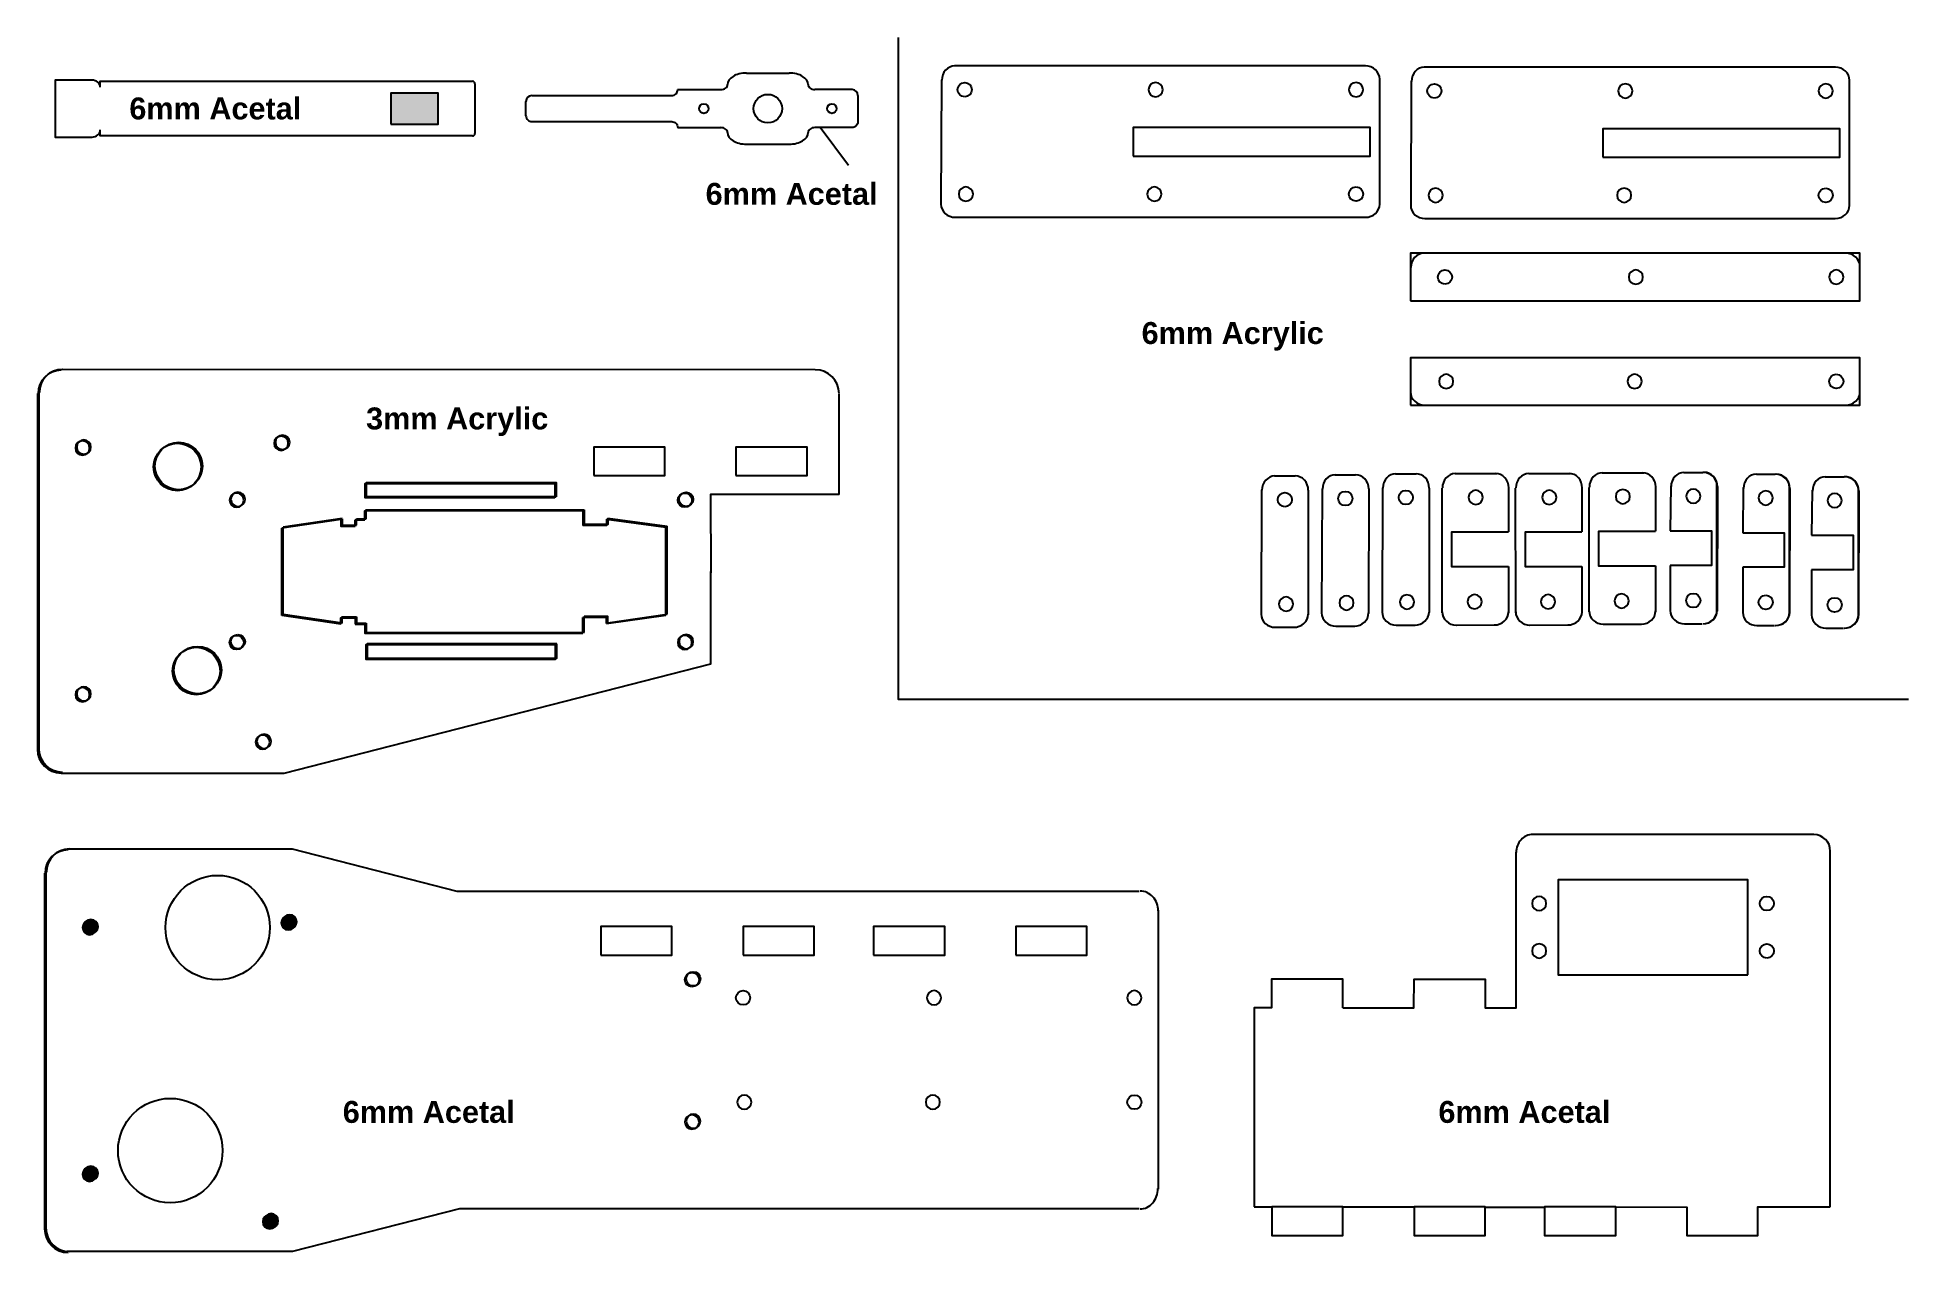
# Model space of a CAD drawing. Extents: x 21 to 416, y 38 to 294.
import ezdxf

# ---------------------------------------------------------------- set-up
doc = ezdxf.new("R2010")
doc.units = 0
doc.header["$MEASUREMENT"] = 0
doc.layers.get('0').update_dxf_attribs({"linetype": 'CONTINUOUS'})
doc.styles.get("Standard").update_dxf_attribs({"font": 'txt.shx'})

msp = doc.modelspace()

# ---------------------------------------------------------------- hatches: boundary and pattern name
for points in [[(95.5, 275.75), (105.5, 275.75), (105.5, 282.25), (95.5, 282.25)], [(32, 107.889948, 1), (32, 104.889948, 1)], [(32.281277, 108.089958, 1), (32.281277, 105.089958, 1)], [(73.9, 108.889948, 1), (73.9, 105.889948, 1)], [(74.181277, 109.089958, 1), (74.181277, 106.089958, 1)], [(32, 55.889948, 1), (32, 52.889948, 1)], [(32.281277, 56.089958, 1), (32.281277, 53.089958, 1)], [(70, 45.889948, 1), (70, 42.889948, 1)], [(70.281277, 46.089958, 1), (70.281277, 43.089958, 1)]]:
    msp.add_hatch(color=254).paths.add_polyline_path(points)

# ---------------------------------------------------------------- linework, layer by layer
at = {"color": 7, "linetype": 'CONTINUOUS'}
for p, q in [((301.03449, 287.990659), (214.36887, 287.990659)), ((113.25, 284.25), (113.25, 273.76)), ((170.5, 286.5), (179.525096, 286.499952)), ((211.600713, 285.058667), (211.5, 258.865667)), ((303.999973, 258.853825), (303.999973, 285.285)), ((310.635203, 284.798333), (310.53449, 258.605333)), ((400.068979, 287.730326), (313.40336, 287.730326)), ((403.034462, 258.593492), (403.034462, 285.024667)), ((124, 277.45), (124, 280.5)), ((192.775505, 282.99974), (184.9, 283)), ((125.25, 276.25), (154.75, 276.24975)), ((192, 267), (186, 275)), ((170.3, 271.5), (179.5, 271.5)), ((214.5, 256.090667), (301, 256.090667)), ((313.53449, 255.830333), (400.03449, 255.830333)), ((185, 223.962495), (26.250318, 224.037407)), ((21, 218.962495), (21, 143.962495)), ((21.281277, 219.162505), (21.281277, 144.162505)), ((190, 197.662505), (190, 218.837495)), ((281.811561, 201.569549), (286.158333, 201.579667)), ((294.561561, 201.819549), (298.908333, 201.829667)), ((307.311561, 202.024216), (311.658333, 202.034333)), ((319.908333, 202.068438), (328.698138, 202.063262)), ((335.408333, 202.068438), (344.198138, 202.063262)), ((350.908333, 202.239), (359.698138, 202.233824)), ((368.125, 202.320333), (372.099973, 202.329667)), ((383.408333, 201.945333), (387.383306, 201.954667)), ((397.941667, 201.4), (401.916639, 201.409333)), ((279.100713, 198.638333), (279, 172.445333)), ((288.933333, 198.579667), (288.896412, 172.309662)), ((291.850713, 198.888333), (291.75, 172.695333)), ((301.683333, 198.829667), (301.646412, 172.559662)), ((304.600713, 199.093), (304.5, 172.9)), ((314.433333, 199.034333), (314.396412, 172.764329)), ((317.174757, 172.730444), (317.133333, 198.968438)), ((331.133333, 199.268438), (331.133333, 189.768438)), ((332.674757, 172.730444), (332.633333, 198.968438)), ((346.633333, 199.268438), (346.633333, 189.768438)), ((348.174757, 172.901007), (348.133333, 199.139)), ((362.133333, 199.439), (362.133333, 189.939)), ((365.355808, 199.514333), (365.25, 189.979667)), ((375.099973, 173.183492), (375.099973, 199.614667)), ((375.183333, 199.329667), (375.146412, 173.059662)), ((380.639142, 199.139333), (380.533333, 189.604667)), ((390.383306, 172.808492), (390.383306, 199.239667)), ((390.466667, 198.954667), (390.429746, 172.684662)), ((395.172475, 198.594), (395.066667, 189.059333)), ((404.916639, 172.263158), (404.916639, 198.694333)), ((405, 198.409333), (404.963079, 172.139329)), ((136, 194.262495), (136, 191.162495)), ((136.281277, 194.462505), (136.281277, 191.362505)), ((85, 192.382495), (72.5, 190.562495)), ((72.509192, 172.161156), (72.5, 190.562495)), ((85.281277, 192.582505), (72.781277, 190.762505)), ((72.790469, 172.361167), (72.781277, 190.762505)), ((88, 191.012495), (88, 192.332426)), ((88, 192.332426), (90, 192.312495)), ((88.281277, 191.212505), (88.281277, 192.532436)), ((88.281277, 192.532436), (90.281277, 192.512505)), ((141, 192.462495), (153.5, 190.762495)), ((141.281277, 192.662505), (153.781277, 190.962505)), ((153.5, 172.262495), (153.5, 190.762495)), ((153.781277, 172.462505), (153.781277, 190.962505)), ((331.133333, 182.468438), (331.136108, 172.678588)), ((346.633333, 182.468438), (346.636108, 172.678588)), ((362.133333, 182.639), (362.136108, 172.84915)), ((365.25, 182.729667), (365.25, 173.195333)), ((380.533333, 182.354667), (380.533333, 172.820333)), ((395.066667, 181.809333), (395.066667, 172.275)), ((85, 170.342495), (72.5, 172.162495)), ((85.281277, 170.542505), (72.781277, 172.362505)), ((88, 171.662495), (88, 170.342564)), ((88, 170.342564), (90, 170.362495)), ((88.281277, 171.862505), (88.281277, 170.542574)), ((88.281277, 170.542574), (90.281277, 170.562505)), ((136, 168.412495), (136, 171.762495)), ((136.281277, 168.612505), (136.281277, 171.962505)), ((141, 170.442495), (153.5, 172.262495)), ((141.281277, 170.642505), (153.781277, 172.462505)), ((282, 169.670333), (286.00651, 169.672083)), ((294.75, 169.920333), (298.75651, 169.922083)), ((307.5, 170.125), (311.50651, 170.126749)), ((320.101607, 170.159757), (328.166213, 170.170374)), ((335.601607, 170.159757), (343.666213, 170.170374)), ((351.101607, 170.330319), (359.166213, 170.340936)), ((368.25, 170.420333), (371.933333, 170.420333)), ((383.533333, 170.045333), (387.216667, 170.045333)), ((398.066667, 169.5), (401.75, 169.5)), ((395.5, 126), (336.25, 126)), ((399, 47.5), (399, 122.5)), ((22.5, 117.889948), (22.5, 42.889948)), ((22.781277, 118.089958), (22.781277, 43.089958)), ((257.281277, 110.089958), (257.281277, 51.223292)), ((396.75, 47.5), (399, 47.5))]:
    msp.add_line(p, q, dxfattribs=at)
for points in [[(202.5, 294), (202.5, 154.5), (415.5, 154.5)], [(32.55, 285), (24.75, 285), (24.75, 273), (32.55, 273)], [(34.25, 283.55), (34.25, 284.75), (112.75, 284.75)], [(112.75, 273.25), (34.25, 273.25), (34.25, 274.52)], [(190, 197.662505), (162.9375, 197.662505), (163, 181.174556)], [(90, 192.312495), (90, 194.212495), (136, 194.262495)], [(90.281277, 192.512505), (90.281277, 194.412505), (136.281277, 194.462505)], [(85, 192.362495), (85, 191.012495), (88, 191.012495)], [(85.281277, 192.562505), (85.281277, 191.212505), (88.281277, 191.212505)], [(141, 192.462495), (141, 191.162495), (136, 191.162495)], [(141.281277, 192.662505), (141.281277, 191.362505), (136.281277, 191.362505)], [(331.133333, 189.718438), (319.15, 189.718438), (319.15, 182.468438), (331.133333, 182.468438)], [(346.633333, 189.718438), (334.65, 189.718438), (334.65, 182.468438), (346.633333, 182.468438)], [(362.133333, 189.889), (350.15, 189.889), (350.15, 182.639), (362.133333, 182.639)], [(365.25, 189.979667), (373.983333, 189.979667), (373.983333, 182.729667), (365.25, 182.729667)], [(380.533333, 189.604667), (389.266667, 189.604667), (389.266667, 182.354667), (380.533333, 182.354667)], [(395.066667, 189.059333), (403.8, 189.059333), (403.8, 181.809333), (395.066667, 181.809333)], [(26, 138.962495), (73, 138.962495), (163, 161.962495), (163, 181.462495)], [(85, 170.312495), (85, 171.662495), (88, 171.662495)], [(85.281277, 170.512505), (85.281277, 171.862505), (88.281277, 171.862505)], [(90, 170.362495), (90, 168.462495), (136, 168.412495)], [(90.281277, 170.562505), (90.281277, 168.662505), (136.281277, 168.612505)], [(141, 170.462495), (141, 171.762495), (136, 171.762495)], [(141.281277, 170.662505), (141.281277, 171.962505), (136.281277, 171.962505)], [(27.525053, 122.95822), (74.715225, 123), (109.450812, 114.044487), (253.281277, 114.05215)], [(296.2, 89.5), (311.2, 89.5), (311.25, 95.5), (326.25, 95.5), (326.25, 89.5), (332.75, 89.5), (332.75, 122.25)], [(296.25, 89.5), (296.25, 95.5), (281.2, 95.5), (281.2, 89.5), (277.5, 89.5), (277.5, 47.5)], [(277.5, 47.5), (281.25, 47.5), (281.25, 41.5), (296.25, 41.5), (296.25, 47.5), (311.25, 47.5), (311.25, 41.5), (326.25, 41.5), (326.25, 47.459667), (338.5, 47.459667)], [(338.5, 47.459667), (338.75, 47.459667), (338.75, 41.5), (353.75, 41.5), (353.75, 47.5), (368.75, 47.459667), (368.75, 41.5), (383.75, 41.5), (383.75, 47.5), (396.875, 47.5)], [(253.281277, 47.089958), (109.969306, 47.089958), (74.781277, 38.089958), (27.2127, 38.122391)]]:
    msp.add_lwpolyline(points, dxfattribs=at)
for points in [[(216.5, 281.490667, -1), (216.5, 284.490667, -1)], [(256.75, 281.490667, 1), (256.75, 284.490667, 1)], [(299, 281.490667, 1), (299, 284.490667, 1)], [(315.53449, 281.230333, -1), (315.53449, 284.230333, -1)], [(355.78449, 281.230333, 1), (355.78449, 284.230333, 1)], [(398.03449, 281.230333, 1), (398.03449, 284.230333, 1)], [(175, 282, -1), (175, 276, -1)], [(161.5, 280, -1), (161.5, 278, -1)], [(188.5, 280, -1), (188.5, 278, -1)], [(216.75, 262.490667, 1), (216.75, 259.490667, 1)], [(256.5, 259.490667, 1), (256.5, 262.490667, 1)], [(299, 262.490667, -1), (299, 259.490667, -1)], [(315.78449, 262.230333, 1), (315.78449, 259.230333, 1)], [(355.53449, 259.230333, 1), (355.53449, 262.230333, 1)], [(398.03449, 262.230333, -1), (398.03449, 259.230333, -1)], [(317.75, 242, -1), (317.75, 245, -1)], [(358, 242, 1), (358, 245, 1)], [(400.25, 242, 1), (400.25, 245, 1)], [(318, 223, 1), (318, 220, 1)], [(357.75, 220, 1), (357.75, 223, 1)], [(400.25, 223, -1), (400.25, 220, -1)], [(30.781277, 209.162505, 1), (30.781277, 206.162505, 1)], [(72.4, 209.962495, 1), (72.4, 206.962495, 1)], [(72.681277, 210.162505, 1), (72.681277, 207.162505, 1)], [(30.5, 208.962495, 1), (30.5, 205.962495, 1)], [(45.5, 203.462495, -1), (55.5, 203.462495, -1)], [(45.781277, 203.662505, -1), (55.781277, 203.662505, -1)], [(63, 194.962495, 1), (63, 197.962495, 1)], [(63.281277, 195.162505, 1), (63.281277, 198.162505, 1)], [(157.5, 194.962495, -1), (157.5, 197.962495, -1)], [(157.781277, 195.162505, -1), (157.781277, 198.162505, -1)], [(284, 195.070333, -1), (284, 198.070333, -1)], [(296.75, 195.320333, -1), (296.75, 198.320333, -1)], [(309.5, 195.525, -1), (309.5, 198.525, -1)], [(324.25, 195.559104, 1), (324.25, 198.559104, 1)], [(339.75, 195.559104, 1), (339.75, 198.559104, 1)], [(355.25, 195.729667, 1), (355.25, 198.729667, 1)], [(370.1, 195.820333, 1), (370.1, 198.820333, 1)], [(385.383333, 195.445333, 1), (385.383333, 198.445333, 1)], [(399.916667, 194.9, 1), (399.916667, 197.9, 1)], [(284.25, 176.070333, 1), (284.25, 173.070333, 1)], [(297, 176.320333, 1), (297, 173.320333, 1)], [(309.75, 176.525, 1), (309.75, 173.525, 1)], [(324, 173.559104, 1), (324, 176.559104, 1)], [(339.5, 173.559104, 1), (339.5, 176.559104, 1)], [(355, 173.729667, 1), (355, 176.729667, 1)], [(370.1, 176.820333, -1), (370.1, 173.820333, -1)], [(385.383333, 176.445333, -1), (385.383333, 173.445333, -1)], [(399.916667, 175.9, -1), (399.916667, 172.9, -1)], [(63, 167.962495, -1), (63, 164.962495, -1)], [(63.281277, 168.162505, -1), (63.281277, 165.162505, -1)], [(157.5, 167.962495, 1), (157.5, 164.962495, 1)], [(157.781277, 168.162505, 1), (157.781277, 165.162505, 1)], [(49.5, 160.462495, -1), (59.5, 160.462495, -1)], [(49.781277, 160.662505, -1), (59.781277, 160.662505, -1)], [(30.5, 156.962495, 1), (30.5, 153.962495, 1)], [(30.781277, 157.162505, 1), (30.781277, 154.162505, 1)], [(68.5, 146.962495, 1), (68.5, 143.962495, 1)], [(68.781277, 147.162505, 1), (68.781277, 144.162505, 1)], [(48, 106.389948, -1), (70, 106.389948, -1)], [(337.625, 109.959667, 1), (337.625, 112.959667, 1)], [(385.625, 109.959667, -1), (385.625, 112.959667, -1)], [(32, 107.889948, 1), (32, 104.889948, 1)], [(32.281277, 108.089958, 1), (32.281277, 105.089958, 1)], [(73.9, 108.889948, 1), (73.9, 105.889948, 1)], [(74.181277, 109.089958, 1), (74.181277, 106.089958, 1)], [(337.625, 99.959667, 1), (337.625, 102.959667, 1)], [(385.625, 99.959667, -1), (385.625, 102.959667, -1)], [(159, 93.889948, -1), (159, 96.889948, -1)], [(159.281277, 94.089958, -1), (159.281277, 97.089958, -1)], [(169.781277, 90.089958, -1), (169.781277, 93.089958, -1)], [(210.031277, 90.089958, 1), (210.031277, 93.089958, 1)], [(252.281277, 90.089958, 1), (252.281277, 93.089958, 1)], [(170.031277, 71.089958, 1), (170.031277, 68.089958, 1)], [(209.781277, 68.089958, 1), (209.781277, 71.089958, 1)], [(252.281277, 71.089958, -1), (252.281277, 68.089958, -1)], [(38, 59.389948, -1), (60, 59.389948, -1)], [(159.281277, 67.089958, 1), (159.281277, 64.089958, 1)], [(159, 66.889948, 1), (159, 63.889948, 1)], [(32, 55.889948, 1), (32, 52.889948, 1)], [(32.281277, 56.089958, 1), (32.281277, 53.089958, 1)], [(70, 45.889948, 1), (70, 42.889948, 1)], [(70.281277, 46.089958, 1), (70.281277, 43.089958, 1)]]:
    msp.add_lwpolyline(points, format="xyb", close=True, dxfattribs=at)
for points in [[(95.5, 275.75), (105.5, 275.75), (105.5, 282.25), (95.5, 282.25)], [(252, 268.990667), (302, 268.990667), (302, 274.990667), (252, 274.990667)], [(351.03449, 268.730333), (401.03449, 268.730333), (401.03449, 274.730333), (351.03449, 274.730333)], [(310.5, 238.5), (405.25, 238.5), (405.25, 248.5), (310.5, 248.5)], [(310.5, 216.5), (405.25, 216.5), (405.25, 226.5), (310.5, 226.5)], [(138.281277, 201.662505), (153.281277, 201.662505), (153.281277, 207.662505), (138.281277, 207.662505)], [(168.281277, 201.662505), (183.281277, 201.662505), (183.281277, 207.662505), (168.281277, 207.662505)], [(130.1, 196.962495), (90.1, 196.962495), (90.1, 199.962495), (130.1, 199.962495)], [(130.381277, 197.162505), (90.381277, 197.162505), (90.381277, 200.162505), (130.381277, 200.162505)], [(130.25, 165.962495), (90.25, 165.962495), (90.25, 162.962495), (130.25, 162.962495)], [(130.531277, 166.162505), (90.531277, 166.162505), (90.531277, 163.162505), (130.531277, 163.162505)], [(381.625, 96.459667), (381.625, 116.459667), (341.625, 116.459667), (341.625, 96.459667)], [(139.781277, 100.589958), (154.781277, 100.589958), (154.781277, 106.589958), (139.781277, 106.589958)], [(169.781277, 100.589958), (184.781277, 100.589958), (184.781277, 106.589958), (169.781277, 106.589958)], [(197.281277, 100.589958), (212.281277, 100.589958), (212.281277, 106.589958), (197.281277, 106.589958)], [(227.281277, 100.589958), (242.281277, 100.589958), (242.281277, 106.589958), (227.281277, 106.589958)], [(281.25, 41.5), (296.25, 41.5), (296.25, 47.5), (281.25, 47.5)], [(311.25, 41.5), (326.25, 41.5), (326.25, 47.5), (311.25, 47.5)], [(338.75, 41.5), (353.75, 41.5), (353.75, 47.5), (338.75, 47.5)]]:
    msp.add_lwpolyline(points, close=True, dxfattribs=at)
for points in [[(125.25, 281.75), (154.75, 281.75, 0.414214), (156, 283), (165.05, 283)], [(194, 281.75), (194, 276.25, -0.414214), (192.75, 275), (184.8875, 275)], [(154.75, 276.25, -0.414214), (156, 275), (165.125, 275)]]:
    msp.add_lwpolyline(points, format="xyb", dxfattribs=at)
for centre, radius, start, end in [((112.75, 284.25), 0.5, 0, 90), ((125.25, 280.5), 1.25, 90, 180), ((192.75, 281.75), 1.25, 0, 90), ((26, 218.962495), 4.875, 90, 180), ((26.281277, 219.162505), 4.875, 90, 180), ((185, 218.962495), 5, 0, 90), ((26, 143.962495), 5, 180, 270), ((26.281277, 144.162505), 5, 180, 270), ((27.5, 117.889948), 4.875, 90, 180), ((27.781277, 118.089958), 4.875, 90, 180), ((395.5, 122.5), 3.5, 0, 90), ((27.5, 42.889948), 5, 180, 270), ((27.781277, 43.089958), 5, 180, 270)]:
    msp.add_arc(centre, radius, start, end, dxfattribs=at)
for centre, major_axis, ratio, start_param, end_param in [((214.375, 284.990667), (0, 3), 0.900167, 0, 1.5707963268), ((300.999973, 285.225), (3, 0), 0.925, 0, 1.5707963268), ((32.5, 283.5), (1.75, 0), 0.857143, 0, 1.5707963268), ((165.1125, 284.05), (1.3875, 0), 0.756757, -1.5707963268, 0), ((170.5, 284.05), (4, 0), 0.6125, 1.5707963268, 3.1415926536), ((179.5, 284.05), (-4, 0), 0.6125, -3.1415926536, -1.5707963268), ((184.8875, 284.05), (-1.3875, 0), 0.756757, 0, 1.5707963268), ((313.40949, 284.730333), (0, 3), 0.900167, 0, 1.5707963268), ((400.034462, 284.964667), (3, 0), 0.925, 0, 1.5707963268), ((125.211618, 277.512617), (-0.30609, 1.228388), 0.954865, 1.347198778, 2.9179951048), ((32.5, 274.5), (-1.75, 0), 0.857143, 1.5707963268, 3.1415926536), ((112.75, 273.76), (0, 0.51), 0.980448, -3.1415926536, -1.5707963268), ((165.1125, 273.95), (1.3875, 0), 0.756757, 0, 1.5707963268), ((170.5, 273.95), (4, 0), 0.6125, -3.1415926536, -1.5707963268), ((179.5, 273.95), (-4, 0), 0.6125, 1.5707963268, 3.1415926536), ((184.8875, 273.95), (-1.3875, 0), 0.756757, -1.5707963268, 0), ((214.5, 258.865667), (-3, 0), 0.925, 0, 1.5707963268), ((301, 258.865667), (3, 0), 0.925, -1.5707963268, 0), ((313.53449, 258.605333), (-3, 0), 0.925, 0, 1.5707963268), ((400.03449, 258.605333), (3, 0), 0.925, -1.5707963268, 0), ((313.275, 245.5), (0, 3), 0.900167, 0, 1.5707963268), ((402.25, 245.725), (3, 0), 0.925, 0, 1.5707963268), ((313.5, 219.275), (-3, 0), 0.925, 0, 1.5707963268), ((402.25, 219.275), (3, 0), 0.925, -1.5707963268, 0), ((281.875, 198.570333), (0, 3), 0.900167, 0, 1.5707963268), ((286.158333, 198.579667), (0, 3), 0.927496, -1.5707963268, 0), ((294.625, 198.820333), (0, 3), 0.900167, 0, 1.5707963268), ((298.908333, 198.829667), (0, 3), 0.927496, -1.5707963268, 0), ((307.375, 199.025), (0, 3), 0.900167, 0, 1.5707963268), ((311.658333, 199.034333), (0, 3), 0.927496, -1.5707963268, 0), ((319.908333, 199.068438), (0, 3), 0.900167, 0, 1.5707963268), ((328.408333, 199.079667), (0, 3), 0.928361, -1.5707963268, 0), ((335.408333, 199.068438), (0, 3), 0.900167, 0, 1.5707963268), ((343.908333, 199.079667), (0, 3), 0.928361, -1.5707963268, 0), ((350.908333, 199.239), (0, 3), 0.900167, 0, 1.5707963268), ((359.408333, 199.250229), (0, 3), 0.928361, -1.5707963268, 0), ((368.125, 199.320333), (0, 3), 0.900167, 0, 1.5707963268), ((372.099973, 199.554667), (3, 0), 0.925, 0, 1.5707963268), ((372.408333, 199.329667), (0, 3), 0.927324, -1.5707963268, 0), ((383.408333, 198.945333), (0, 3), 0.900167, 0, 1.5707963268), ((387.383306, 199.179667), (3, 0), 0.925, 0, 1.5707963268), ((387.691667, 198.954667), (0, 3), 0.927324, -1.5707963268, 0), ((397.941667, 198.4), (0, 3), 0.900167, 0, 1.5707963268), ((401.916639, 198.634333), (3, 0), 0.925, 0, 1.5707963268), ((402.225, 198.409333), (0, 3), 0.926692, -1.5707963268, 0), ((282, 172.445333), (-3, 0), 0.925, 0, 1.5707963268), ((285.9, 172.445333), (3, 0), 0.925, -1.5707963268, 0), ((294.75, 172.695333), (-3, 0), 0.925, 0, 1.5707963268), ((298.65, 172.695333), (3, 0), 0.925, -1.5707963268, 0), ((307.5, 172.9), (-3, 0), 0.925, 0, 1.5707963268), ((311.4, 172.9), (3, 0), 0.925, -1.5707963268, 0), ((320.166667, 172.934104), (-3, 0), 0.925, 0, 1.5707963268), ((328.15, 172.945333), (3, 0), 0.925, -1.5707963268, 0), ((335.666667, 172.934104), (-3, 0), 0.925, 0, 1.5707963268), ((343.65, 172.945333), (3, 0), 0.925, -1.5707963268, 0), ((351.166667, 173.104667), (-3, 0), 0.925, 0, 1.5707963268), ((359.15, 173.115896), (3, 0), 0.925, -1.5707963268, 0), ((368.25, 173.195333), (-3, 0), 0.925, 0, 1.5707963268), ((372.1, 173.195333), (3, 0), 0.925, -1.5707963268, 0), ((372.15, 173.195333), (3, 0), 0.925, -1.5707963268, 0), ((383.533333, 172.820333), (-3, 0), 0.925, 0, 1.5707963268), ((387.383333, 172.820333), (3, 0), 0.925, -1.5707963268, 0), ((387.433333, 172.820333), (3, 0), 0.925, -1.5707963268, 0), ((398.066667, 172.275), (-3, 0), 0.925, 0, 1.5707963268), ((401.916667, 172.275), (3, 0), 0.925, -1.5707963268, 0), ((401.966667, 172.275), (3, 0), 0.925, -1.5707963268, 0), ((336.25, 122.2), (0, 3.8), 0.91474, 0, 1.5707963268), ((253.5, 109.889948), (0, 4.200011), 0.901112, -1.5707963268, 0), ((253.5, 51.389948), (0, 4.299989), 0.86817, 3.1415926536, 4.7123889804)]:
    msp.add_ellipse(centre, major_axis=major_axis, ratio=ratio, start_param=start_param, end_param=end_param, dxfattribs=at)

# ---------------------------------------------------------------- texts
at = {"char_height": 4.622974, "width": 54, "attachment_point": 5}
for s, insert in [('\\C7;\\fArial|b1|i0|;\\H4.6229736328125;6mm Acetal', (58.5, 279)), ('\\C7;\\fArial|b1|i0|;\\H4.6229736328125;6mm Acetal', (180, 261)), ('\\C7;\\fArial|b1|i0|;\\H4.6229736328125;6mm Acrylic', (273, 231)), ('\\C7;\\fArial|b1|i0|;\\H4.6229736328125;3mm Acrylic', (109.5, 213)), ('\\C7;\\fArial|b1|i0|;\\H4.6229736328125;6mm Acetal', (103.5, 67.5)), ('\\C7;\\fArial|b1|i0|;\\H4.6229736328125;6mm Acetal', (334.5, 67.5))]:
    msp.add_mtext(s, dxfattribs=dict(at, insert=insert))

doc.saveas('drawing.dxf')
